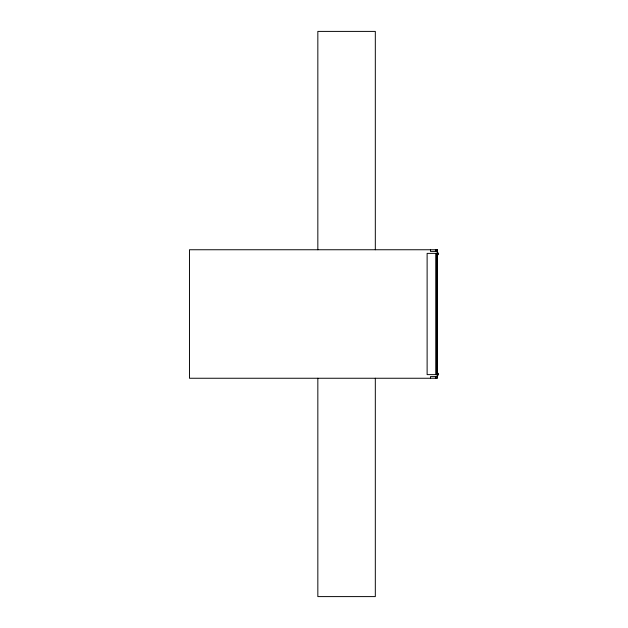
<?xml version="1.0" encoding="UTF-8"?>
<svg xmlns="http://www.w3.org/2000/svg" width="628" height="628" viewBox="0 0 628 628"><rect width="100%" height="100%" fill="white"/><g stroke="black" fill="none" stroke-linecap="round" stroke-linejoin="round"><path stroke-width="0.94" d="M437.378 253.382L437.378 374.618L427.119 374.618L427.119 253.382L437.378 253.382L436.884 374.618L436.884 253.382L435.746 374.618L435.746 253.382M437.214 251.404L430.463 251.404L430.463 249.748M437.214 253.053L438.532 253.053L438.532 254.709M437.214 374.947L438.532 374.947L438.532 373.291M437.214 376.596L430.463 376.596L430.502 378.252M437.214 253.382L437.378 374.618M437.064 249.748L437.064 251.404M437.064 376.596L437.064 378.252M435.565 249.748L435.565 251.404M435.565 376.596L435.565 378.252M435.455 249.748L435.455 251.404M435.455 376.596L435.455 378.252M375.316 249.748L375.316 31.4L317.839 31.4L317.839 249.748M375.316 378.252L375.316 596.6L317.839 596.6L317.839 378.252M437.214 249.748L189.468 249.748L189.468 378.252L437.214 378.252L437.214 249.748"/></g></svg>
